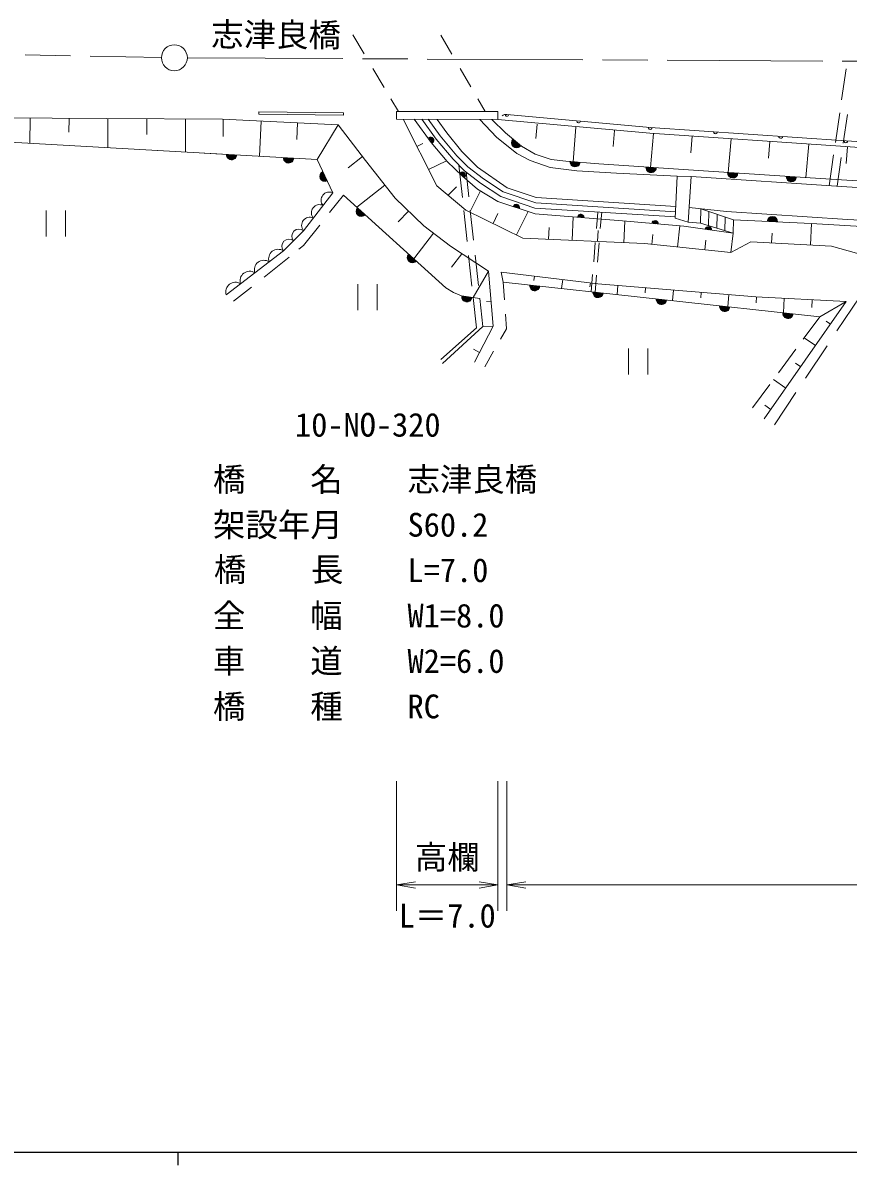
# Model space of a CAD drawing. Units: millimetres, scale not verified. Extents: x 40000 to 680000, y 20000 to 380000.
# Drawn here: x 156044 to 219679, y 204000 to 292053 of the extents above; entities that cross this region are included whole.
import ezdxf
from ezdxf.enums import TextEntityAlignment as Align

# ---------------------------------------------------------------- set-up
doc = ezdxf.new("R2010")
doc.units = ezdxf.units.MM
doc.header["$LTSCALE"] = 1000
doc.linetypes.add('CHAIN', pattern=[18.5, 12, -1.5, 3.5, -1.5])
for name, color, linetype, lineweight in [('M-BGD', 7, 'Continuous', 13), ('M-BMK', 2, 'CHAIN', 13), ('M-BMK-SRVR', 3, 'Continuous', 13), ('M-STR-STR1', 1, 'Continuous', 13), ('M-STR-STR3', 7, 'Continuous', 13), ('M-TTL-BAND', 7, 'Continuous', 25)]:
    doc.layers.add(name, color=color, linetype=linetype, lineweight=lineweight)
doc.styles.add('ＭＳ ゴシック', font='')
doc.styles.get('ＭＳ ゴシック').set_extended_font_data('MS Gothic')

# ---------------------------------------------------------------- blocks, each defined once
blk = doc.blocks.new('open_arrow')
at = {"color": 0, "linetype": 'Continuous', "lineweight": -2}
blk.add_lwpolyline([(7.5, 1.25), (0, 0), (7.5, -1.25)], dxfattribs=at)

msp = doc.modelspace()

# ---------------------------------------------------------------- linework, layer by layer
at = {"layer": 'M-BGD'}
for p, q in [((219178, 286120), (219524, 288510)), ((149841, 284759), (162466, 284672)), ((156610, 284712), (156592, 282775)), ((159610, 284691), (159600, 283631)), ((162466, 284672), (171434, 284628)), ((162610, 284671), (162589, 282436)), ((165610, 284657), (165598, 283446)), ((168582, 282096), (168595, 284642)), ((171434, 284628), (180345, 284184)), ((171495, 284625), (171488, 283291)), ((174234, 285002), (174236, 285202)), ((180772, 284928), (174234, 285002)), ((174236, 285202), (180774, 285128)), ((174297, 281772), (174432, 284479)), ((180774, 285128), (180772, 284928)), ((185369, 284618), (187959, 279494)), ((186212, 284617), (187533, 282839)), ((186807, 284616), (187914, 283095)), ((187302, 284616), (188230, 283342)), ((188000, 284615), (188725, 283564)), ((191279, 284611), (192575, 283248)), ((192197, 284610), (193254, 283562)), ((204379, 283541), (192675, 284610)), ((193368, 284998), (204414, 283989)), ((218703, 282842), (219034, 285126)), ((219300, 282781), (219620, 284988)), ((177228, 284339), (177165, 283070)), ((180345, 284184), (178730, 281521)), ((180345, 284184), (182476, 281432)), ((188725, 283564), (189880, 282148)), ((193254, 283562), (194499, 282543)), ((195692, 284251), (195601, 283132)), ((198464, 281344), (198682, 284007)), ((201672, 283762), (201571, 282522)), ((219483, 282513), (204379, 283541)), ((204414, 283989), (219514, 282962)), ((152840, 282988), (178730, 281521)), ((186428, 282523), (186874, 282748)), ((187533, 282839), (188758, 281372)), ((187914, 283095), (189216, 281540)), ((188230, 283342), (189511, 281810)), ((192575, 283248), (194134, 281977)), ((204662, 283517), (204449, 280912)), ((207656, 283318), (207550, 282022)), ((210649, 283114), (210437, 280519)), ((213643, 282910), (213537, 281615)), ((216636, 282707), (216425, 280126)), ((219514, 282962), (231284, 282184)), ((170037, 282010), (171386, 281942)), ((189511, 281810), (190365, 280956)), ((189880, 282148), (191096, 280932)), ((194134, 281977), (195166, 281449)), ((194499, 282543), (195543, 281939)), ((195543, 281939), (196789, 281524)), ((218218, 279498), (218561, 281868)), ((231256, 281734), (219483, 282513)), ((219629, 282503), (219523, 281207)), ((178730, 281521), (179942, 278950)), ((182234, 281740), (181128, 280872)), ((182476, 281432), (184741, 278547)), ((188699, 281429), (187330, 280737)), ((188758, 281372), (189934, 280228)), ((189216, 281540), (190100, 280655)), ((189931, 278601), (189663, 281092)), ((190365, 280956), (191558, 280028)), ((191096, 280932), (193398, 279326)), ((195166, 281449), (196706, 280904)), ((198747, 280641), (196706, 280904)), ((196789, 281524), (197901, 281392)), ((197901, 281392), (200455, 281174)), ((200455, 281174), (208521, 280644)), ((218819, 279459), (219138, 281661)), ((189934, 280228), (191110, 279245)), ((190100, 280655), (191325, 279702)), ((190429, 278646), (190223, 280559)), ((191558, 280028), (193075, 279026)), ((201809, 280476), (198747, 280641)), ((206484, 280246), (201809, 280476)), ((206484, 280246), (206352, 276987)), ((207566, 280197), (206484, 280246)), ((207566, 280197), (207339, 276690)), ((219157, 279436), (207566, 280197)), ((208521, 280644), (217553, 280053)), ((217553, 280053), (227986, 279399)), ((183963, 279537), (181802, 277841)), ((187959, 279494), (190198, 277624)), ((188828, 278768), (189475, 279415)), ((191110, 279245), (192657, 278294)), ((191325, 279702), (192898, 278664)), ((193398, 279326), (195622, 278601)), ((232483, 278562), (219157, 279436)), ((179942, 278950), (177692, 276032)), ((179942, 278950), (177692, 276032)), ((179697, 277424), (180767, 278778)), ((180767, 278778), (188660, 271628)), ((184741, 278547), (186970, 276414)), ((191322, 279115), (190514, 277469)), ((192657, 278294), (195540, 277339)), ((192898, 278664), (195531, 277776)), ((193075, 279026), (195609, 278172)), ((206388, 277889), (195622, 278601)), ((157838, 275595), (157838, 277595)), ((159338, 277595), (159338, 275595)), ((184992, 276707), (185791, 277542)), ((190296, 275206), (190039, 277596)), ((190198, 277624), (194596, 275467)), ((190789, 275296), (190542, 277599)), ((194105, 275707), (194994, 277520)), ((195531, 277776), (206356, 277094)), ((195609, 278172), (206372, 277493)), ((200269, 276191), (200374, 277471)), ((200570, 276194), (200674, 277452)), ((210307, 277499), (207412, 277809)), ((208294, 276624), (208327, 277711)), ((208327, 277711), (210841, 276871)), ((208944, 277505), (208907, 276430)), ((219627, 276890), (210307, 277499)), ((192310, 276588), (192680, 277344)), ((202580, 276763), (195540, 277339)), ((198475, 277099), (198391, 275291)), ((202387, 275106), (202464, 276774)), ((206998, 276368), (202580, 276763)), ((206352, 276987), (207339, 276690)), ((207339, 276690), (208294, 276624)), ((210805, 275830), (208294, 276624)), ((209584, 277291), (209548, 276228)), ((210201, 277085), (210164, 276032)), ((210841, 276871), (210805, 275830)), ((210841, 276871), (216839, 276584)), ((216771, 274934), (216850, 276583)), ((216839, 276584), (227004, 275973)), ((247451, 275350), (219627, 276890)), ((177692, 276032), (176134, 274474)), ((177692, 276032), (176134, 274474)), ((177688, 274885), (178938, 276465)), ((186189, 273867), (187718, 275832)), ((186970, 276414), (189008, 274829)), ((196620, 276269), (196578, 275375)), ((200407, 276045), (200352, 275200)), ((204542, 274973), (204623, 275746)), ((206701, 276395), (206531, 274766)), ((210805, 275830), (206998, 276368)), ((210627, 274339), (210805, 275830)), ((213775, 275087), (213811, 275839)), ((177335, 274604), (177688, 274885)), ((189008, 274829), (191953, 272903)), ((194596, 275467), (203969, 275032)), ((200057, 273622), (200180, 275119)), ((200357, 273610), (200480, 275108)), ((203969, 275032), (210627, 274339)), ((208620, 274548), (208698, 275295)), ((210627, 274339), (212172, 275169)), ((212172, 275169), (218399, 274851)), ((218399, 274851), (221862, 273876)), ((176134, 274474), (171733, 271087)), ((176134, 274474), (171733, 271087)), ((174641, 272460), (176573, 273997)), ((189903, 274244), (189104, 273217)), ((190668, 271743), (190414, 274109)), ((191165, 271798), (190914, 274137)), ((191953, 272903), (190761, 270882)), ((191953, 272903), (192306, 268662)), ((200386, 271933), (192928, 272842)), ((192928, 272842), (193078, 272070)), ((195484, 272530), (195442, 272188)), ((197584, 271576), (197668, 272264)), ((199866, 271313), (199977, 272652)), ((200164, 271280), (200274, 272612)), ((172287, 270587), (173662, 271681)), ((181861, 269908), (181861, 271908)), ((183361, 271908), (183361, 269908)), ((188660, 271628), (189252, 271275)), ((189252, 271275), (189857, 271019)), ((193078, 272070), (217486, 269395)), ((193174, 270690), (193078, 272070)), ((199802, 272004), (199764, 271693)), ((212573, 270932), (200386, 271933)), ((201861, 271107), (201918, 271807)), ((204061, 271631), (204029, 271246)), ((206204, 271455), (206137, 270639)), ((208346, 271279), (208311, 270853)), ((189857, 271019), (191272, 270804)), ((191011, 268553), (190761, 270882)), ((191503, 268655), (191272, 270804)), ((191791, 270565), (192145, 270595)), ((210489, 271103), (210413, 270170)), ((219531, 270568), (212573, 270932)), ((212607, 270930), (212583, 270460)), ((213210, 261519), (219531, 270568)), ((214696, 269701), (214754, 270818)), ((216902, 270706), (216870, 270107)), ((217486, 269395), (219531, 270568)), ((218814, 268301), (220574, 270944)), ((193328, 268475), (193250, 269606)), ((188394, 265800), (191503, 268655)), ((192306, 268662), (190857, 265888)), ((192306, 268662), (191503, 268655)), ((217486, 269395), (216211, 267668)), ((217973, 269055), (218310, 268820)), ((188268, 266101), (191011, 268553)), ((192862, 267659), (193328, 268475)), ((217164, 267180), (216298, 267785)), ((190789, 266898), (191257, 266653)), ((202737, 264944), (202737, 266944)), ((204237, 266944), (204237, 264944)), ((215645, 266900), (214303, 265082)), ((216397, 264673), (218058, 267167)), ((191657, 265550), (192333, 266733)), ((216019, 265540), (215617, 265821)), ((213643, 264188), (212304, 262373)), ((214874, 263901), (213922, 264566)), ((213991, 261060), (215654, 263558)), ((213728, 262261), (213260, 262588))]:
    msp.add_line(p, q, dxfattribs=at)
for centre, radius, start, end in [((193323, 284500), 500, 84.7809, 129.7809), ((193368, 284998), 150, 174.7809, 354.7809), ((198891, 284494), 150, 174.7809, 354.7809), ((204414, 283989), 150, 174.7809, 356.10752), ((209448, 283647), 150, 176.10752, 356.10752), ((187485, 282995), 250, 308.11925, 128.11925), ((187485, 282995), 200, 308.11925, 128.11925), ((187485, 282995), 150, 308.11925, 128.11925), ((187485, 282995), 100, 308.11925, 128.11925), ((187485, 282995), 50, 308.11925, 128.11925), ((194119, 282806), 400, 135.41821, 315.41821), ((194119, 282806), 400, 135.41821, 315.41821), ((194119, 282806), 350, 135.41821, 315.41821), ((194119, 282806), 300, 135.41821, 315.41821), ((194119, 282806), 250, 135.41821, 315.41821), ((194119, 282806), 200, 135.41821, 315.41821), ((194119, 282806), 150, 135.41821, 315.41821), ((194119, 282806), 100, 135.41821, 315.41821), ((194119, 282806), 50, 135.41821, 315.41821), ((214481, 283304), 150, 176.10752, 356.10752), ((219514, 282962), 150, 176.10752, 356.21611), ((172136, 281895), 400, 176.75748, 356.75748), ((172136, 281895), 400, 176.75748, 356.75748), ((172136, 281895), 350, 176.75748, 356.75748), ((172136, 281895), 300, 176.75748, 356.75748), ((172136, 281895), 250, 176.75748, 356.75748), ((172136, 281895), 200, 176.75748, 356.75748), ((172136, 281895), 150, 176.75748, 356.75748), ((172136, 281895), 100, 176.75748, 356.75748), ((172136, 281895), 50, 176.75748, 356.75748), ((176532, 281646), 400, 176.75748, 356.75748), ((176532, 281646), 400, 176.75748, 356.75748), ((176532, 281646), 350, 176.75748, 356.75748), ((176532, 281646), 300, 176.75748, 356.75748), ((176532, 281646), 250, 176.75748, 356.75748), ((176532, 281646), 200, 176.75748, 356.75748), ((176532, 281646), 150, 176.75748, 356.75748), ((176532, 281646), 100, 176.75748, 356.75748), ((176532, 281646), 50, 176.75748, 356.75748), ((198622, 281349), 400, 174.53866, 354.53866), ((198622, 281349), 400, 174.53866, 354.53866), ((198622, 281349), 350, 174.53866, 354.53866), ((198622, 281349), 300, 174.53866, 354.53866), ((198622, 281349), 250, 174.53866, 354.53866), ((198622, 281349), 200, 174.53866, 354.53866), ((198622, 281349), 150, 174.53866, 354.53866), ((198622, 281349), 100, 174.53866, 354.53866), ((198622, 281349), 50, 174.53866, 354.53866), ((204488, 280909), 400, 176.24466, 356.24466), ((204488, 280909), 400, 176.24466, 356.24466), ((204488, 280909), 350, 176.24466, 356.24466), ((204488, 280909), 300, 176.24466, 356.24466), ((204488, 280909), 250, 176.24466, 356.24466), ((204488, 280909), 200, 176.24466, 356.24466), ((204488, 280909), 150, 176.24466, 356.24466), ((204488, 280909), 100, 176.24466, 356.24466), ((204488, 280909), 50, 176.24466, 356.24466), ((179336, 280235), 400, 115.22765, 295.22765), ((179336, 280235), 400, 115.22765, 295.22765), ((179336, 280235), 350, 115.22765, 295.22765), ((179336, 280235), 300, 115.22765, 295.22765), ((179336, 280235), 250, 115.22765, 295.22765), ((179336, 280235), 200, 115.22765, 295.22765), ((179336, 280235), 150, 115.22765, 295.22765), ((179336, 280235), 100, 115.22765, 295.22765), ((179336, 280235), 50, 115.22765, 295.22765), ((189934, 280309), 250, 317.88296, 137.88296), ((189934, 280309), 200, 317.88296, 137.88296), ((189934, 280309), 150, 317.88296, 137.88296), ((189934, 280309), 100, 317.88296, 137.88296), ((189934, 280309), 50, 317.88296, 137.88296), ((210779, 280496), 400, 176.2515, 356.2515), ((210779, 280496), 400, 176.2515, 356.2515), ((210779, 280496), 350, 176.2515, 356.2515), ((210779, 280496), 300, 176.2515, 356.2515), ((210779, 280496), 250, 176.2515, 356.2515), ((210779, 280496), 200, 176.2515, 356.2515), ((210779, 280496), 150, 176.2515, 356.2515), ((210779, 280496), 100, 176.2515, 356.2515), ((210779, 280496), 50, 176.2515, 356.2515), ((215295, 280201), 400, 176.2515, 356.2515), ((215295, 280201), 400, 176.2515, 356.2515), ((215295, 280201), 350, 176.2515, 356.2515), ((215295, 280201), 300, 176.2515, 356.2515), ((215295, 280201), 250, 176.2515, 356.2515), ((215295, 280201), 200, 176.2515, 356.2515), ((215295, 280201), 150, 176.2515, 356.2515), ((215295, 280201), 100, 176.2515, 356.2515), ((215295, 280201), 50, 176.2515, 356.2515), ((179667, 278386), 627, 64.05574, 220.66642), ((178917, 277413), 627, 64.05574, 220.66642), ((182142, 277532), 400, 137.82712, 317.82712), ((182142, 277532), 400, 137.82712, 317.82712), ((182142, 277532), 350, 137.82712, 317.82712), ((182142, 277532), 300, 137.82712, 317.82712), ((182142, 277532), 250, 137.82712, 317.82712), ((182142, 277532), 200, 137.82712, 317.82712), ((182142, 277532), 150, 137.82712, 317.82712), ((182142, 277532), 100, 137.82712, 317.82712), ((182142, 277532), 50, 137.82712, 317.82712), ((194099, 277817), 250, 341.66333, 161.66333), ((194099, 277817), 200, 341.66333, 161.66333), ((194099, 277817), 150, 341.66333, 161.66333), ((194099, 277817), 100, 341.66333, 161.66333), ((194099, 277817), 50, 341.66333, 161.66333), ((178167, 276441), 627, 64.05574, 220.66642), ((199060, 277051), 250, 355.32756, 175.32756), ((199060, 277051), 200, 355.32756, 175.32756), ((199060, 277051), 150, 355.32756, 175.32756), ((199060, 277051), 100, 355.32756, 175.32756), ((199060, 277051), 50, 355.32756, 175.32756), ((204789, 276566), 250, 354.88958, 174.88958), ((204789, 276566), 200, 354.88958, 174.88958), ((204789, 276566), 150, 354.88958, 174.88958), ((204789, 276566), 100, 354.88958, 174.88958), ((204789, 276566), 50, 354.88958, 174.88958), ((213840, 276728), 400, 357.25739, 177.25739), ((213840, 276728), 400, 357.25739, 177.25739), ((213840, 276728), 350, 357.25739, 177.25739), ((213840, 276728), 300, 357.25739, 177.25739), ((213840, 276728), 250, 357.25739, 177.25739), ((213840, 276728), 200, 357.25739, 177.25739), ((213840, 276728), 150, 357.25739, 177.25739), ((213840, 276728), 100, 357.25739, 177.25739), ((213840, 276728), 50, 357.25739, 177.25739), ((177340, 275605), 553, 50.53072, 219.46928), ((208901, 276099), 250, 351.94559, 171.94559), ((208901, 276099), 200, 351.94559, 171.94559), ((208901, 276099), 150, 351.94559, 171.94559), ((208901, 276099), 100, 351.94559, 171.94559), ((208901, 276099), 50, 351.94559, 171.94559), ((176561, 274826), 553, 50.53072, 219.46928), ((175725, 273867), 732, 56.06109, 199.1072), ((186089, 273957), 400, 137.82712, 317.82712), ((186089, 273957), 400, 137.82712, 317.82712), ((186089, 273957), 350, 137.82712, 317.82712), ((186089, 273957), 300, 137.82712, 317.82712), ((186089, 273957), 250, 137.82712, 317.82712), ((186089, 273957), 200, 137.82712, 317.82712), ((186089, 273957), 150, 137.82712, 317.82712), ((186089, 273957), 100, 137.82712, 317.82712), ((186089, 273957), 50, 137.82712, 317.82712), ((174625, 273020), 732, 56.06109, 199.1072), ((173525, 272173), 732, 56.06109, 199.1072), ((172424, 271326), 732, 56.06109, 199.1072), ((195519, 271802), 400, 173.74597, 353.74597), ((195519, 271802), 400, 173.74597, 353.74597), ((195519, 271802), 350, 173.74597, 353.74597), ((195519, 271802), 300, 173.74597, 353.74597), ((195519, 271802), 250, 173.74597, 353.74597), ((195519, 271802), 200, 173.74597, 353.74597), ((195519, 271802), 150, 173.74597, 353.74597), ((195519, 271802), 100, 173.74597, 353.74597), ((195519, 271802), 50, 173.74597, 353.74597), ((200400, 271267), 400, 173.74597, 353.74597), ((200400, 271267), 400, 173.74597, 353.74597), ((200400, 271267), 350, 173.74597, 353.74597), ((200400, 271267), 300, 173.74597, 353.74597), ((200400, 271267), 250, 173.74597, 353.74597), ((200400, 271267), 200, 173.74597, 353.74597), ((200400, 271267), 150, 173.74597, 353.74597), ((200400, 271267), 100, 173.74597, 353.74597), ((200400, 271267), 50, 173.74597, 353.74597), ((190275, 270934), 400, 170.68826, 350.68826), ((190275, 270934), 400, 170.68826, 350.68826), ((190275, 270934), 350, 170.68826, 350.68826), ((190275, 270934), 300, 170.68826, 350.68826), ((190275, 270934), 250, 170.68826, 350.68826), ((190275, 270934), 200, 170.68826, 350.68826), ((190275, 270934), 150, 170.68826, 350.68826), ((190275, 270934), 100, 170.68826, 350.68826), ((190275, 270934), 50, 170.68826, 350.68826), ((205282, 270732), 400, 173.74597, 353.74597), ((205282, 270732), 400, 173.74597, 353.74597), ((205282, 270732), 350, 173.74597, 353.74597), ((205282, 270732), 300, 173.74597, 353.74597), ((205282, 270732), 250, 173.74597, 353.74597), ((205282, 270732), 200, 173.74597, 353.74597), ((205282, 270732), 150, 173.74597, 353.74597), ((205282, 270732), 100, 173.74597, 353.74597), ((205282, 270732), 50, 173.74597, 353.74597), ((210164, 270197), 400, 173.74597, 353.74597), ((210164, 270197), 400, 173.74597, 353.74597), ((210164, 270197), 350, 173.74597, 353.74597), ((210164, 270197), 300, 173.74597, 353.74597), ((210164, 270197), 250, 173.74597, 353.74597), ((210164, 270197), 200, 173.74597, 353.74597), ((210164, 270197), 150, 173.74597, 353.74597), ((210164, 270197), 100, 173.74597, 353.74597), ((210164, 270197), 50, 173.74597, 353.74597), ((215045, 269662), 400, 173.74597, 353.74597), ((215045, 269662), 400, 173.74597, 353.74597), ((215045, 269662), 350, 173.74597, 353.74597), ((215045, 269662), 300, 173.74597, 353.74597), ((215045, 269662), 250, 173.74597, 353.74597), ((215045, 269662), 200, 173.74597, 353.74597), ((215045, 269662), 150, 173.74597, 353.74597), ((215045, 269662), 100, 173.74597, 353.74597), ((215045, 269662), 50, 173.74597, 353.74597)]:
    msp.add_arc(centre, radius, start, end, dxfattribs=at)
at = {"layer": 'M-BMK'}
for p, q in [((68747, 291270), (166729, 289385)), ((168728, 289358), (266727, 288855))]:
    msp.add_line(p, q, dxfattribs=at)
at = {"layer": 'M-BMK-SRVR'}
msp.add_circle((167728, 289365), 1000, dxfattribs=at)
at = {"layer": 'M-STR-STR1'}
for p, q in [((181495, 291133), (182361, 289672)), ((188266, 291096), (189112, 289642)), ((183029, 288546), (183904, 287070)), ((189761, 288528), (190584, 287113)), ((184425, 286191), (185002, 285218)), ((191116, 286198), (191691, 285211)), ((184865, 285218), (184864, 284618)), ((184864, 284618), (192675, 284610)), ((184865, 285218), (192676, 285210)), ((192676, 285210), (192675, 284610))]:
    msp.add_line(p, q, dxfattribs=at)
at = {"layer": 'M-STR-STR3'}
for p, q in [((184864, 233604), (184864, 223604)), ((192675, 233604), (192675, 223604)), ((193368, 233604), (193368, 223604)), ((192675, 225604), (184864, 225604)), ((269731, 225604), (193368, 225604))]:
    msp.add_line(p, q, dxfattribs=at)
at = {"layer": 'M-TTL-BAND'}
for p, q in [((40000, 205000), (579000, 205000)), ((168000, 205000), (168000, 204000))]:
    msp.add_line(p, q, dxfattribs=at)

# ---------------------------------------------------------------- block references
at = {"layer": 'M-STR-STR3', "xscale": 193, "yscale": 193}
for p in [(184864, 225604), (193368, 225604)]:
    msp.add_blockref('open_arrow', p, dxfattribs=at)
at = {"layer": 'M-STR-STR3', "xscale": 193, "yscale": 193, "rotation": 180}
msp.add_blockref('open_arrow', (192675, 225604), dxfattribs=at)

# ---------------------------------------------------------------- texts
at = {"layer": 'M-STR-STR1', "style": 'ＭＳ ゴシック'}
msp.add_text('志津良橋', height=1833, rotation=359.632, dxfattribs=at).set_placement((170555, 289706), align=Align.BOTTOM_LEFT)
for s, p in [('10-NO-320', (177032, 259604)), ('橋\u3000\u3000名', (170704, 255396)), ('志津良橋', (185704, 255396)), ('架設年月', (170704, 251896)), ('S60.2', (185704, 251896)), ('橋\u3000  長', (170772, 248447)), ('L=7.0', (185704, 248396)), ('全\u3000\u3000幅', (170704, 244896)), ('W1=8.0', (185704, 244896)), ('車\u3000\u3000道', (170704, 241396)), ('W2=6.0', (185704, 241396)), ('橋\u3000\u3000種', (170704, 237896)), ('RC', (185704, 237896))]:
    msp.add_text(s, height=1833, dxfattribs=at).set_placement(p, align=Align.BOTTOM_LEFT)
at = {"layer": 'M-STR-STR3', "style": 'ＭＳ ゴシック'}
for s, p in [('高欄', (186270, 227738)), ('L＝7.0', (185020, 223230))]:
    msp.add_text(s, height=1833, dxfattribs=at).set_placement(p, align=Align.MIDDLE_LEFT)

doc.saveas('drawing.dxf')
